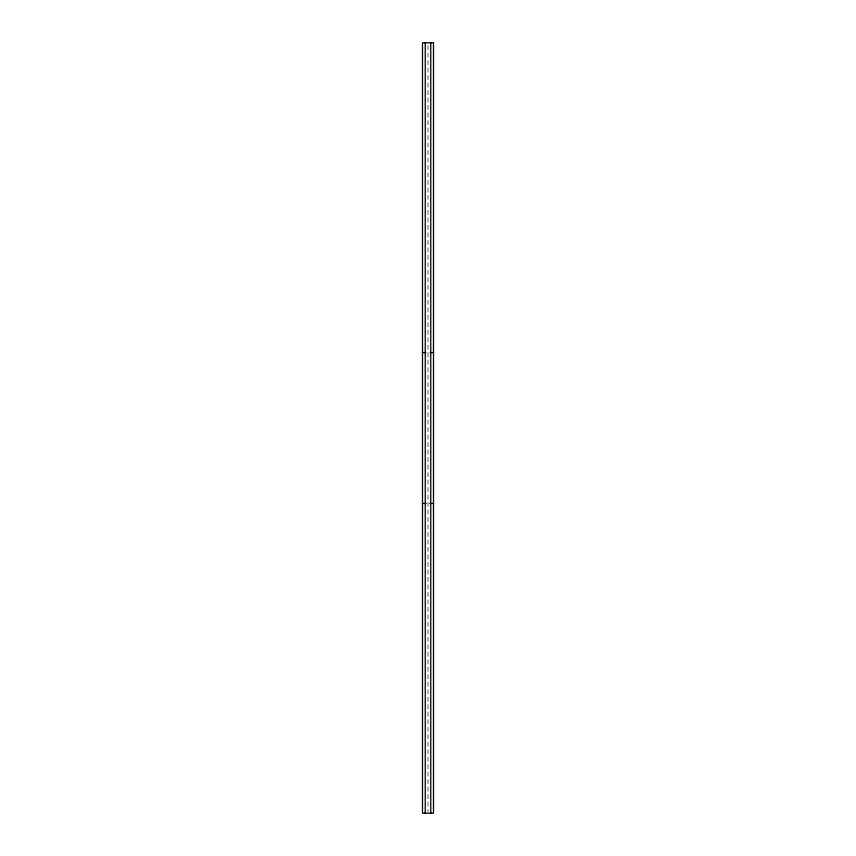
<?xml version="1.0" encoding="UTF-8"?>
<svg xmlns="http://www.w3.org/2000/svg" width="856" height="856" viewBox="0 0 856 856"><rect width="100%" height="100%" fill="white"/><g stroke="black" fill="none" stroke-linecap="round" stroke-linejoin="round"><path stroke-width="0.64" stroke-dasharray="4.28 3.21" d="M428 45.475L428 811.863"/><path stroke-width="1.28" d="M422.5 352.586L425.796 352.586M430.204 352.586L433.5 352.586M422.5 503.414L426.17 503.414M429.83 503.414L433.5 503.414M430.75 42.8L430.75 813.2M425.25 42.8L425.25 813.2M433.5 42.8L422.5 42.8L422.5 813.2L433.5 813.2L433.5 42.8"/></g></svg>
